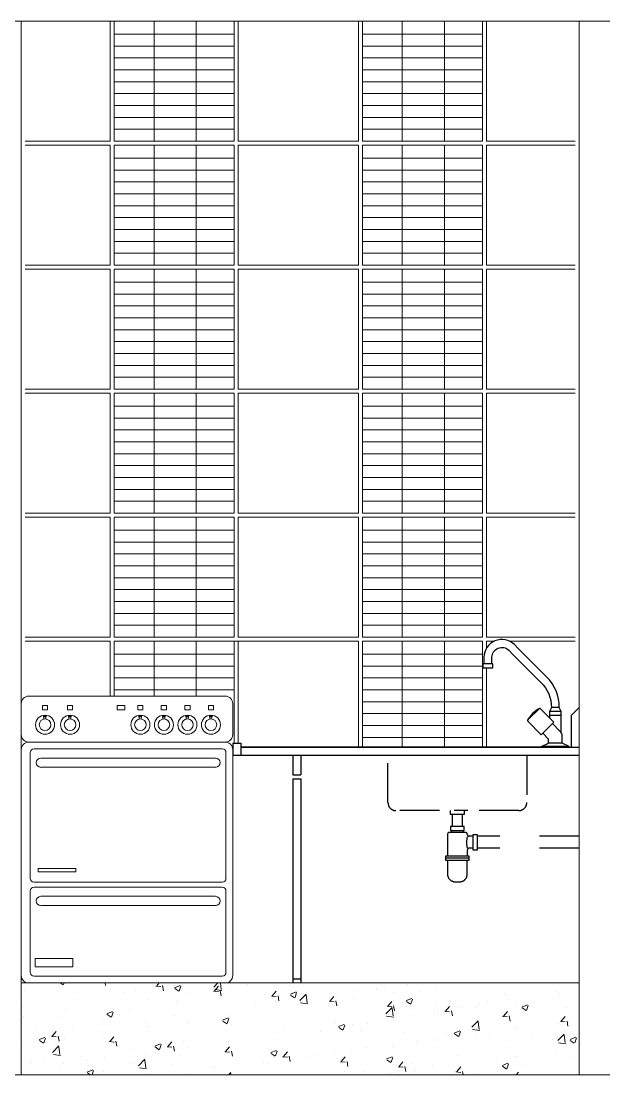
# Model space of a CAD drawing. Extents: x 1270 to 1442, y 932 to 1016.
# Drawn here: x 1409.423 to 1410.893, y 975.188 to 977.848 of the extents above; entities that cross this region are included whole.
import ezdxf

# ---------------------------------------------------------------- set-up
doc = ezdxf.new("R2010")
doc.units = 0
doc.header["$MEASUREMENT"] = 0
doc.linetypes.add('HIDDEN2', pattern=[4.7625, 3.175, -1.5875])
doc.layers.add('arquitecturapasito', color=252, linetype='Continuous', lineweight=5)

msp = doc.modelspace()

# ---------------------------------------------------------------- linework, layer by layer
for p, q in [((1410.7806, 976.1151), (1410.7606, 976.1151)), ((1410.8306, 976.1151), (1410.8106, 976.0951)), ((1410.7301, 976.1123), (1410.7024, 976.0846)), ((1410.7856, 976.1051), (1410.7556, 976.1051)), ((1410.7856, 976.0951), (1410.7556, 976.0951)), ((1410.8106, 976.0951), (1410.8106, 976.0151)), ((1409.957, 976.0251), (1409.957, 975.9951)), ((1409.957, 976.0251), (1409.977, 976.0251)), ((1409.977, 976.0251), (1409.977, 975.9951)), ((1409.977, 976.0151), (1410.8306, 976.0151)), ((1410.8056, 976.0171), (1410.7356, 976.0171)), ((1410.7881, 976.0251), (1410.7531, 976.0251)), ((1409.957, 975.9951), (1410.8306, 975.9951)), ((1410.1088, 975.9951), (1410.1088, 975.9451)), ((1410.1288, 975.9951), (1410.1288, 975.9451)), ((1410.1088, 975.9351), (1410.1088, 975.42)), ((1410.1288, 975.9351), (1410.1288, 975.42)), ((1410.1088, 975.43), (1410.1288, 975.43)), ((1410.1088, 975.43), (1410.1088, 975.42)), ((1410.1288, 975.43), (1410.1288, 975.42))]:
    msp.add_line(p, q)
at = {"linetype": 'HIDDEN2', "ltscale": 0.02}
for p, q in [((1410.5326, 975.8551), (1410.5151, 975.8551)), ((1410.5501, 975.8551), (1410.5326, 975.8551)), ((1410.511, 975.8151), (1410.511, 975.8451)), ((1410.536, 975.8151), (1410.536, 975.8451)), ((1410.5085, 975.8051), (1410.5085, 975.8001)), ((1410.5385, 975.8051), (1410.5385, 975.8001)), ((1410.5485, 975.7951), (1410.5485, 975.7951)), ((1410.5485, 975.7951), (1410.5485, 975.7951)), ((1410.8306, 975.7901), (1410.5735, 975.7901)), ((1410.8306, 975.7601), (1410.5735, 975.7601)), ((1410.5535, 975.7351), (1410.4935, 975.7351))]:
    msp.add_line(p, q, dxfattribs=at)
for points in [[(1410.7856, 976.0515), (1410.7856, 976.1051), (1410.7806, 976.1151, 0.198912), (1410.7484, 976.1928), (1410.6776, 976.2636), (1410.6672, 976.274, 0.666179), (1410.5906, 976.242), (1410.5906, 976.2251)], [(1410.6106, 976.2251), (1410.6106, 976.242, -0.664582), (1410.6531, 976.2598), (1410.6635, 976.2494), (1410.7342, 976.1787, -0.198912), (1410.7606, 976.1151), (1410.7556, 976.1051), (1410.7556, 976.0896)], [(1410.8056, 976.0151), (1410.8056, 976.0171), (1410.7881, 976.0251), (1410.7881, 976.0418, 0.198912), (1410.7822, 976.0559), (1410.7633, 976.0748)], [(1410.7356, 976.0151), (1410.7356, 976.0171), (1410.7531, 976.0251), (1410.7531, 976.0347, 0.198912), (1410.7525, 976.0361), (1410.7386, 976.0501)]]:
    msp.add_lwpolyline(points, format="xyb")
msp.add_lwpolyline([(1410.6131, 976.2151), (1410.6131, 976.2251), (1410.5881, 976.2251), (1410.5881, 976.2151)], close=True)
msp.add_lwpolyline([(1410.735, 976.0465), (1410.7669, 976.0783), (1410.7326, 976.1126, 0.33956), (1410.7302, 976.1129, 0.131459), (1410.7004, 976.0832, 0.33956), (1410.7008, 976.0808)], format="xyb", close=True)
for points in [[(1410.7806, 976.0151), (1409.977, 976.0151)], [(1409.957, 975.9951), (1410.7806, 975.9951)], [(1410.1088, 975.9451), (1410.1288, 975.9451)], [(1410.1088, 975.9351), (1410.1288, 975.9351)]]:
    msp.add_lwpolyline(points)
for points in [[(1410.6985, 975.9951), (1410.6985, 975.8751, -0.414214), (1410.6785, 975.8551), (1410.3685, 975.8551, -0.414214), (1410.3485, 975.8751), (1410.3485, 975.9951)], [(1410.5635, 975.7901), (1410.5535, 975.7901, -0.414214), (1410.5485, 975.7951, 0.414214), (1410.5435, 975.8001), (1410.5035, 975.8001, 0.414214), (1410.4985, 975.7951), (1410.4985, 975.7401)], [(1410.5635, 975.7601), (1410.5535, 975.7601, 0.414214), (1410.5485, 975.7551), (1410.5485, 975.7401)], [(1410.4985, 975.7301), (1410.4985, 975.6951, 0.414214), (1410.5185, 975.6751), (1410.5285, 975.6751, 0.414214), (1410.5485, 975.6951), (1410.5485, 975.7301)]]:
    msp.add_lwpolyline(points, format="xyb", dxfattribs=at)
msp.add_lwpolyline([(1410.541, 975.8551), (1410.541, 975.8451), (1410.506, 975.8451), (1410.506, 975.8551)], dxfattribs=at)
for points in [[(1410.541, 975.8051), (1410.541, 975.8151), (1410.506, 975.8151), (1410.506, 975.8051)], [(1410.5635, 975.7951), (1410.5735, 975.7951), (1410.5735, 975.7551), (1410.5635, 975.7551)], [(1410.5535, 975.7301), (1410.5535, 975.7401), (1410.4935, 975.7401), (1410.4935, 975.7301)]]:
    msp.add_lwpolyline(points, close=True, dxfattribs=at)
msp.add_arc((1410.5979, 975.7743), 0.0514, 163.6228, 196.0694, dxfattribs=at)
at = {"layer": 'arquitecturapasito', "color": 252}
for p, q in [((1407.7484, 977.8479), (1418.9704, 977.8479)), ((1409.4235, 977.8479), (1409.4235, 975.1879)), ((1409.4236, 975.1879), (1409.4236, 977.8479)), ((1409.6479, 977.8479), (1409.6479, 977.5449)), ((1409.6579, 977.8479), (1409.6579, 977.5449)), ((1409.7585, 977.8479), (1409.7585, 977.5449)), ((1409.8646, 977.8479), (1409.8646, 977.5449)), ((1409.9609, 977.5449), (1409.9609, 977.8479)), ((1409.9609, 977.5449), (1409.9609, 977.8479)), ((1409.9709, 977.5449), (1409.9709, 977.8479)), ((1410.2739, 977.8479), (1410.2739, 977.5449)), ((1410.2839, 977.8479), (1410.2839, 977.5449)), ((1410.3845, 977.8479), (1410.3845, 977.5449)), ((1410.4906, 977.8479), (1410.4906, 977.5449)), ((1410.5869, 977.5449), (1410.5869, 977.8479)), ((1410.5969, 977.5449), (1410.5969, 977.8479)), ((1410.8305, 977.8479), (1410.8305, 975.1879)), ((1410.8306, 975.1879), (1410.8306, 977.8479)), ((1409.6579, 977.8149), (1409.9609, 977.8149)), ((1410.2839, 977.8149), (1410.5869, 977.8149)), ((1409.6579, 977.7849), (1409.9609, 977.7849)), ((1410.2839, 977.7849), (1410.5869, 977.7849)), ((1409.6579, 977.7549), (1409.9609, 977.7549)), ((1410.2839, 977.7549), (1410.5869, 977.7549)), ((1409.6579, 977.7249), (1409.9609, 977.7249)), ((1410.2839, 977.7249), (1410.5869, 977.7249)), ((1409.6579, 977.6949), (1409.9609, 977.6949)), ((1410.2839, 977.6949), (1410.5869, 977.6949)), ((1409.6579, 977.6649), (1409.9609, 977.6649)), ((1410.2839, 977.6649), (1410.5869, 977.6649)), ((1409.6579, 977.6349), (1409.9609, 977.6349)), ((1410.2839, 977.6349), (1410.5869, 977.6349)), ((1409.6579, 977.6049), (1409.9609, 977.6049)), ((1410.2839, 977.6049), (1410.5869, 977.6049)), ((1409.6579, 977.5749), (1409.9609, 977.5749)), ((1410.2839, 977.5749), (1410.5869, 977.5749)), ((1409.6479, 977.5449), (1409.4336, 977.5449)), ((1409.6479, 977.5349), (1409.4336, 977.5349)), ((1409.6479, 977.5349), (1409.6479, 977.2319)), ((1409.6579, 977.5449), (1409.9609, 977.5449)), ((1409.6579, 977.5349), (1409.9609, 977.5349)), ((1409.6579, 977.5349), (1409.6579, 977.2319)), ((1409.6579, 977.5349), (1409.6579, 977.2319)), ((1409.7585, 977.5349), (1409.7585, 977.2319)), ((1409.8646, 977.5349), (1409.8646, 977.2319)), ((1409.9609, 977.2319), (1409.9609, 977.5349)), ((1410.2739, 977.5449), (1409.9709, 977.5449)), ((1410.2739, 977.5349), (1409.9709, 977.5349)), ((1409.9709, 977.2319), (1409.9709, 977.5349)), ((1410.2739, 977.5349), (1410.2739, 977.2319)), ((1410.2839, 977.5449), (1410.5869, 977.5449)), ((1410.2839, 977.5349), (1410.2839, 977.2319)), ((1410.2839, 977.5349), (1410.5869, 977.5349)), ((1410.3845, 977.5349), (1410.3845, 977.2319)), ((1410.4906, 977.5349), (1410.4906, 977.2319)), ((1410.5869, 977.2319), (1410.5869, 977.5349)), ((1410.5969, 977.5449), (1410.8206, 977.5449)), ((1410.5969, 977.2319), (1410.5969, 977.5349)), ((1410.5969, 977.5349), (1410.8206, 977.5349)), ((1409.6579, 977.5019), (1409.9609, 977.5019)), ((1410.2839, 977.5019), (1410.5869, 977.5019)), ((1409.6579, 977.4719), (1409.9609, 977.4719)), ((1410.2839, 977.4719), (1410.5869, 977.4719)), ((1409.6579, 977.4419), (1409.9609, 977.4419)), ((1410.2839, 977.4419), (1410.5869, 977.4419)), ((1409.6579, 977.4119), (1409.9609, 977.4119)), ((1410.2839, 977.4119), (1410.5869, 977.4119)), ((1409.6579, 977.3819), (1409.9609, 977.3819)), ((1410.2839, 977.3819), (1410.5869, 977.3819)), ((1409.6579, 977.3519), (1409.9609, 977.3519)), ((1410.2839, 977.3519), (1410.5869, 977.3519)), ((1409.6579, 977.3219), (1409.9609, 977.3219)), ((1410.2839, 977.3219), (1410.5869, 977.3219)), ((1409.6579, 977.2919), (1409.9609, 977.2919)), ((1410.2839, 977.2919), (1410.5869, 977.2919)), ((1409.6579, 977.2619), (1409.9609, 977.2619)), ((1410.2839, 977.2619), (1410.5869, 977.2619)), ((1409.6479, 977.2319), (1409.4336, 977.2319)), ((1409.6579, 977.2319), (1409.9609, 977.2319)), ((1410.2739, 977.2319), (1409.9709, 977.2319)), ((1410.2839, 977.2319), (1410.5869, 977.2319)), ((1410.5969, 977.2319), (1410.8206, 977.2319)), ((1409.6479, 977.2219), (1409.4336, 977.2219)), ((1409.6479, 977.2219), (1409.6479, 976.9189)), ((1409.6579, 977.2219), (1409.6579, 976.9189)), ((1409.6579, 977.2219), (1409.9609, 977.2219)), ((1409.7585, 977.2219), (1409.7585, 976.9189)), ((1409.8646, 977.2219), (1409.8646, 976.9189)), ((1409.9609, 976.9189), (1409.9609, 977.2219)), ((1410.2739, 977.2219), (1409.9709, 977.2219)), ((1409.9709, 976.9189), (1409.9709, 977.2219)), ((1410.2739, 977.2219), (1410.2739, 976.9189)), ((1410.2839, 977.2219), (1410.2839, 976.9189)), ((1410.2839, 977.2219), (1410.5869, 977.2219)), ((1410.2839, 977.2219), (1410.5869, 977.2219)), ((1410.3845, 977.2219), (1410.3845, 976.9189)), ((1410.4906, 977.2219), (1410.4906, 976.9189)), ((1410.5869, 976.9189), (1410.5869, 977.2219)), ((1410.5969, 976.9189), (1410.5969, 977.2219)), ((1410.5969, 977.2219), (1410.8206, 977.2219)), ((1409.6579, 977.1889), (1409.9609, 977.1889)), ((1410.2839, 977.1889), (1410.5869, 977.1889)), ((1409.6579, 977.1589), (1409.9609, 977.1589)), ((1410.2839, 977.1589), (1410.5869, 977.1589)), ((1409.6579, 977.1289), (1409.9609, 977.1289)), ((1410.2839, 977.1289), (1410.5869, 977.1289)), ((1409.6579, 977.0989), (1409.9609, 977.0989)), ((1410.2839, 977.0989), (1410.5869, 977.0989)), ((1409.6579, 977.0689), (1409.9609, 977.0689)), ((1410.2839, 977.0689), (1410.5869, 977.0689)), ((1409.6579, 977.0389), (1409.9609, 977.0389)), ((1410.2839, 977.0389), (1410.5869, 977.0389)), ((1409.6579, 977.0089), (1409.9609, 977.0089)), ((1410.2839, 977.0089), (1410.5869, 977.0089)), ((1409.6579, 976.9789), (1409.9609, 976.9789)), ((1410.2839, 976.9789), (1410.5869, 976.9789)), ((1409.6579, 976.9489), (1409.9609, 976.9489)), ((1410.2839, 976.9489), (1410.5869, 976.9489)), ((1409.4336, 976.9189), (1409.6479, 976.9189)), ((1409.6579, 976.9189), (1409.9609, 976.9189)), ((1410.2739, 976.9189), (1409.9709, 976.9189)), ((1410.2839, 976.9189), (1410.5869, 976.9189)), ((1410.5969, 976.9189), (1410.8206, 976.9189)), ((1409.4336, 976.9089), (1409.6479, 976.9089)), ((1409.6479, 976.9089), (1409.6479, 976.6059)), ((1409.6579, 976.9089), (1409.6579, 976.6059)), ((1409.6579, 976.9089), (1409.9609, 976.9089)), ((1409.7585, 976.9089), (1409.7585, 976.6059)), ((1409.8646, 976.9089), (1409.8646, 976.6059)), ((1409.9609, 976.6059), (1409.9609, 976.9089)), ((1410.2739, 976.9089), (1409.9709, 976.9089)), ((1409.9709, 976.6059), (1409.9709, 976.9089)), ((1410.2739, 976.9089), (1410.2739, 976.6059)), ((1410.2839, 976.9089), (1410.2839, 976.6059)), ((1410.2839, 976.9089), (1410.5869, 976.9089)), ((1410.2839, 976.9089), (1410.5869, 976.9089)), ((1410.3845, 976.9089), (1410.3845, 976.6059)), ((1410.4906, 976.9089), (1410.4906, 976.6059)), ((1410.5869, 976.6059), (1410.5869, 976.9089)), ((1410.5969, 976.6059), (1410.5969, 976.9089)), ((1410.5969, 976.9089), (1410.8206, 976.9089)), ((1409.6579, 976.8759), (1409.9609, 976.8759)), ((1410.2839, 976.8759), (1410.5869, 976.8759)), ((1409.6579, 976.8459), (1409.9609, 976.8459)), ((1410.2839, 976.8459), (1410.5869, 976.8459)), ((1409.6579, 976.8159), (1409.9609, 976.8159)), ((1410.2839, 976.8159), (1410.5869, 976.8159)), ((1409.6579, 976.7859), (1409.9609, 976.7859)), ((1410.2839, 976.7859), (1410.5869, 976.7859)), ((1409.6579, 976.7559), (1409.9609, 976.7559)), ((1410.2839, 976.7559), (1410.5869, 976.7559)), ((1409.6579, 976.7259), (1409.9609, 976.7259)), ((1410.2839, 976.7259), (1410.5869, 976.7259)), ((1409.6579, 976.6959), (1409.9609, 976.6959)), ((1410.2839, 976.6959), (1410.5869, 976.6959)), ((1409.6579, 976.6659), (1409.9609, 976.6659)), ((1410.2839, 976.6659), (1410.5869, 976.6659)), ((1409.6579, 976.6359), (1409.9609, 976.6359)), ((1410.2839, 976.6359), (1410.5869, 976.6359)), ((1409.4336, 976.6059), (1409.6479, 976.6059)), ((1409.4336, 976.5959), (1409.6479, 976.5959)), ((1409.6479, 976.5959), (1409.6479, 976.2929)), ((1409.6579, 976.6059), (1409.9609, 976.6059)), ((1409.6579, 976.5959), (1409.6579, 976.2929)), ((1409.6579, 976.5959), (1409.9609, 976.5959)), ((1409.6579, 976.5959), (1409.9609, 976.5959)), ((1409.7585, 976.5959), (1409.7585, 976.2929)), ((1409.8646, 976.5959), (1409.8646, 976.2929)), ((1409.9609, 976.2929), (1409.9609, 976.5959)), ((1410.2739, 976.6059), (1409.9709, 976.6059)), ((1410.2739, 976.5959), (1409.9709, 976.5959)), ((1409.9709, 976.2929), (1409.9709, 976.5959)), ((1410.2739, 976.5959), (1410.2739, 976.2929)), ((1410.2839, 976.6059), (1410.5869, 976.6059)), ((1410.2839, 976.5959), (1410.2839, 976.2929)), ((1410.2839, 976.5959), (1410.5869, 976.5959)), ((1410.2839, 976.5959), (1410.5869, 976.5959)), ((1410.2839, 976.5959), (1410.5869, 976.5959)), ((1410.3845, 976.5959), (1410.3845, 976.2929)), ((1410.4906, 976.5959), (1410.4906, 976.2929)), ((1410.5869, 976.2929), (1410.5869, 976.5959)), ((1410.5969, 976.6059), (1410.8206, 976.6059)), ((1410.5969, 976.2929), (1410.5969, 976.5959)), ((1410.5969, 976.5959), (1410.8206, 976.5959)), ((1409.6579, 976.5629), (1409.9609, 976.5629)), ((1410.2839, 976.5629), (1410.5869, 976.5629)), ((1409.6579, 976.5329), (1409.9609, 976.5329)), ((1410.2839, 976.5329), (1410.5869, 976.5329)), ((1409.6579, 976.5029), (1409.9609, 976.5029)), ((1410.2839, 976.5029), (1410.5869, 976.5029)), ((1409.6579, 976.4729), (1409.9609, 976.4729)), ((1410.2839, 976.4729), (1410.5869, 976.4729)), ((1409.6579, 976.4429), (1409.9609, 976.4429)), ((1410.2839, 976.4429), (1410.5869, 976.4429)), ((1409.6579, 976.4129), (1409.9609, 976.4129)), ((1410.2839, 976.4129), (1410.5869, 976.4129)), ((1409.6579, 976.3829), (1409.9609, 976.3829)), ((1410.2839, 976.3829), (1410.5869, 976.3829)), ((1409.6579, 976.3529), (1409.9609, 976.3529)), ((1410.2839, 976.3529), (1410.5869, 976.3529)), ((1409.6579, 976.3229), (1409.9609, 976.3229)), ((1410.2839, 976.3229), (1410.5869, 976.3229)), ((1409.4336, 976.2929), (1409.6479, 976.2929)), ((1409.4336, 976.2829), (1409.6479, 976.2829)), ((1409.6479, 976.2829), (1409.6479, 976.144)), ((1409.6579, 976.2929), (1409.9609, 976.2929)), ((1410.2739, 976.2829), (1409.6579, 976.2829)), ((1409.6579, 976.2829), (1409.6579, 976.144)), ((1409.6579, 976.2829), (1409.9609, 976.2829)), ((1409.6579, 976.2829), (1409.9609, 976.2829)), ((1409.7585, 976.2829), (1409.7585, 976.144)), ((1409.8646, 976.2829), (1409.8646, 976.144)), ((1409.9609, 976.0251), (1409.9609, 976.2829)), ((1410.2739, 976.2929), (1409.9709, 976.2929)), ((1409.9709, 976.0251), (1409.9709, 976.2829)), ((1410.2739, 976.2829), (1410.2739, 976.0151)), ((1410.2839, 976.2929), (1410.5869, 976.2929)), ((1410.2839, 976.2829), (1410.2839, 976.0151)), ((1410.2839, 976.2829), (1410.5869, 976.2829)), ((1410.2839, 976.2829), (1410.5869, 976.2829)), ((1410.2839, 976.2829), (1410.5869, 976.2829)), ((1410.3845, 976.2829), (1410.3845, 976.0151)), ((1410.4906, 976.2829), (1410.4906, 976.0151)), ((1410.5869, 976.0151), (1410.5869, 976.2829)), ((1410.5969, 976.2929), (1410.8206, 976.2929)), ((1410.5969, 976.265), (1410.5969, 976.2829)), ((1410.5969, 976.2829), (1410.6168, 976.2829)), ((1410.6544, 976.2829), (1410.8206, 976.2829)), ((1409.6579, 976.2499), (1409.9609, 976.2499)), ((1410.2839, 976.2499), (1410.5869, 976.2499)), ((1409.6579, 976.2199), (1409.9609, 976.2199)), ((1410.2839, 976.2199), (1410.5869, 976.2199)), ((1410.5969, 976.0151), (1410.5969, 976.2151)), ((1409.6579, 976.1899), (1409.9609, 976.1899)), ((1410.2839, 976.1899), (1410.5869, 976.1899)), ((1409.6579, 976.1599), (1409.9609, 976.1599)), ((1410.2839, 976.1599), (1410.5869, 976.1599)), ((1410.2839, 976.1299), (1410.5869, 976.1299)), ((1410.2839, 976.0999), (1410.5869, 976.0999)), ((1410.2839, 976.0699), (1410.5869, 976.0699)), ((1410.2839, 976.0399), (1410.5869, 976.0399)), ((1409.4236, 975.42), (1410.8306, 975.42)), ((1410.8305, 975.2179), (1410.8306, 975.2179)), ((1407.7484, 975.1879), (1418.9704, 975.1879)), ((1410.4526, 975.1879), (1418.9161, 975.1879))]:
    msp.add_line(p, q, dxfattribs=at)
at = {"layer": 'arquitecturapasito', "color": 252, "linetype": 'Continuous'}
for p, q in [((1409.938, 976.144), (1409.4426, 976.144)), ((1409.49, 976.12), (1409.477, 976.12)), ((1409.477, 976.12), (1409.477, 976.1097)), ((1409.49, 976.1097), (1409.49, 976.12)), ((1409.5531, 976.12), (1409.5401, 976.12)), ((1409.5401, 976.12), (1409.5401, 976.1097)), ((1409.5531, 976.1097), (1409.5531, 976.12)), ((1409.6845, 976.12), (1409.6658, 976.12)), ((1409.6658, 976.12), (1409.6658, 976.1097)), ((1409.6845, 976.1097), (1409.6845, 976.12)), ((1409.7306, 976.12), (1409.7175, 976.12)), ((1409.7175, 976.12), (1409.7175, 976.1097)), ((1409.7306, 976.1097), (1409.7306, 976.12)), ((1409.7899, 976.12), (1409.7768, 976.12)), ((1409.7768, 976.12), (1409.7768, 976.1097)), ((1409.7899, 976.1097), (1409.7899, 976.12)), ((1409.8492, 976.12), (1409.8361, 976.12)), ((1409.8361, 976.12), (1409.8361, 976.1097)), ((1409.8492, 976.1097), (1409.8492, 976.12)), ((1409.9085, 976.12), (1409.8954, 976.12)), ((1409.8954, 976.12), (1409.8954, 976.1097)), ((1409.9085, 976.1097), (1409.9085, 976.12)), ((1409.957, 976.125), (1409.957, 976.0469)), ((1409.477, 976.1097), (1409.49, 976.1097)), ((1409.4806, 976.0862), (1409.4798, 976.0955)), ((1409.4806, 976.0915), (1409.486, 976.0916)), ((1409.4807, 976.0944), (1409.4859, 976.0944)), ((1409.4856, 976.0862), (1409.4867, 976.0956)), ((1409.5401, 976.1097), (1409.5531, 976.1097)), ((1409.5437, 976.0862), (1409.5429, 976.0955)), ((1409.5437, 976.0915), (1409.5491, 976.0916)), ((1409.5438, 976.0944), (1409.549, 976.0944)), ((1409.5487, 976.0862), (1409.5498, 976.0956)), ((1409.6658, 976.1097), (1409.6845, 976.1097)), ((1409.7175, 976.1097), (1409.7306, 976.1097)), ((1409.7212, 976.0862), (1409.7203, 976.0955)), ((1409.7212, 976.0944), (1409.7264, 976.0944)), ((1409.7212, 976.0915), (1409.7265, 976.0916)), ((1409.7261, 976.0862), (1409.7273, 976.0956)), ((1409.7768, 976.1097), (1409.7899, 976.1097)), ((1409.7805, 976.0862), (1409.7796, 976.0955)), ((1409.7805, 976.0944), (1409.7857, 976.0944)), ((1409.7805, 976.0915), (1409.7858, 976.0916)), ((1409.7855, 976.0862), (1409.7866, 976.0956)), ((1409.8361, 976.1097), (1409.8492, 976.1097)), ((1409.8398, 976.0862), (1409.8389, 976.0955)), ((1409.8398, 976.0944), (1409.845, 976.0944)), ((1409.8398, 976.0915), (1409.8451, 976.0916)), ((1409.8447, 976.0862), (1409.8459, 976.0956)), ((1409.8954, 976.1097), (1409.9085, 976.1097)), ((1409.8991, 976.0862), (1409.8982, 976.0955)), ((1409.8991, 976.0944), (1409.9043, 976.0944)), ((1409.8991, 976.0915), (1409.9044, 976.0916)), ((1409.9041, 976.0862), (1409.9052, 976.0956)), ((1409.4236, 975.439), (1409.4236, 976.0089)), ((1409.4426, 976.0279), (1409.938, 976.0279)), ((1409.9304, 976.0108), (1409.4558, 976.0108)), ((1409.957, 976.0089), (1409.957, 975.439)), ((1409.4463, 975.6837), (1409.4463, 976.0013)), ((1409.9133, 975.9876), (1409.4729, 975.9876)), ((1409.9399, 976.0013), (1409.9399, 975.6837)), ((1409.4729, 975.9643), (1409.9133, 975.9643)), ((1409.561, 975.7091), (1409.4666, 975.7091)), ((1409.4666, 975.7091), (1409.4666, 975.7005)), ((1409.4666, 975.7005), (1409.561, 975.7005)), ((1409.561, 975.7005), (1409.561, 975.7091)), ((1409.4558, 975.6742), (1409.9304, 975.6742)), ((1409.4558, 975.6618), (1409.9304, 975.6618)), ((1409.4463, 975.6523), (1409.4463, 975.4466)), ((1409.9133, 975.6387), (1409.4729, 975.6387)), ((1409.9399, 975.6523), (1409.9399, 975.4466)), ((1409.4729, 975.6153), (1409.9133, 975.6153)), ((1409.554, 975.4817), (1409.4589, 975.4817)), ((1409.4589, 975.4817), (1409.4589, 975.4609)), ((1409.554, 975.4609), (1409.554, 975.4817)), ((1409.4589, 975.4609), (1409.554, 975.4609)), ((1409.9304, 975.4371), (1409.4558, 975.4371)), ((1409.4311, 975.4033), (1409.4311, 975.4033)), ((1409.938, 975.42), (1409.4426, 975.42)), ((1409.4946, 975.413), (1409.4946, 975.413)), ((1409.5219, 975.42), (1409.529, 975.4152)), ((1409.53, 975.4158), (1409.5314, 975.42)), ((1409.5366, 975.4185), (1409.5366, 975.4185)), ((1409.603, 975.4084), (1409.603, 975.4084)), ((1409.6363, 975.4132), (1409.6351, 975.42)), ((1409.683, 975.3956), (1409.683, 975.3956)), ((1409.7115, 975.4038), (1409.7115, 975.4038)), ((1409.763, 975.412), (1409.7752, 975.4109)), ((1409.7652, 975.4128), (1409.7712, 975.42)), ((1409.7821, 975.4004), (1409.7797, 975.4132)), ((1409.8103, 975.408), (1409.8245, 975.4134)), ((1409.8109, 975.4058), (1409.821, 975.3989)), ((1409.8114, 975.4125), (1409.8114, 975.4125)), ((1409.82, 975.3992), (1409.82, 975.3992)), ((1409.822, 975.3996), (1409.8261, 975.4118)), ((1409.8622, 975.4192), (1409.8622, 975.4192)), ((1409.9088, 975.3992), (1409.9209, 975.3982)), ((1409.9092, 975.4091), (1409.9196, 975.42)), ((1409.9109, 975.4001), (1409.9207, 975.4117)), ((1409.9114, 975.4036), (1409.9295, 975.4008)), ((1409.9278, 975.3877), (1409.9255, 975.4004)), ((1409.9278, 975.4038), (1409.9259, 975.42)), ((1409.951, 975.4077), (1409.951, 975.4077)), ((1409.9941, 975.4173), (1409.9941, 975.4173)), ((1410.0529, 975.4127), (1410.0529, 975.4127)), ((1410.0567, 975.3873), (1410.0665, 975.399)), ((1410.1023, 975.3917), (1410.1165, 975.3972)), ((1410.1025, 975.4128), (1410.1025, 975.4128)), ((1410.114, 975.3833), (1410.1181, 975.3956)), ((1410.211, 975.4082), (1410.211, 975.4082)), ((1410.2702, 975.3998), (1410.2702, 975.3998)), ((1410.3195, 975.4036), (1410.3195, 975.4036)), ((1410.3211, 975.4065), (1410.3211, 975.4065)), ((1410.3386, 975.4087), (1410.3386, 975.4087)), ((1410.3637, 975.3956), (1410.3637, 975.3956)), ((1410.398, 975.4166), (1410.398, 975.4166)), ((1410.428, 975.399), (1410.428, 975.399)), ((1410.4692, 975.4109), (1410.4692, 975.4109)), ((1410.7717, 975.3986), (1410.7717, 975.3986)), ((1409.5552, 975.3788), (1409.5552, 975.3788)), ((1409.6061, 975.3855), (1409.6061, 975.3855)), ((1409.7411, 975.3782), (1409.7411, 975.3782)), ((1409.8159, 975.372), (1409.8159, 975.372)), ((1409.8466, 975.3934), (1409.8466, 975.3934)), ((1409.9284, 975.3946), (1409.9284, 975.3946)), ((1409.9344, 975.3923), (1409.9344, 975.3923)), ((1410.0369, 975.3901), (1410.0369, 975.3901)), ((1410.0545, 975.3865), (1410.0667, 975.3854)), ((1410.0649, 975.3728), (1410.0649, 975.3728)), ((1410.0736, 975.3749), (1410.0712, 975.3876)), ((1410.1029, 975.3895), (1410.1131, 975.3827)), ((1410.126, 975.3755), (1410.1418, 975.392)), ((1410.1282, 975.37), (1410.1463, 975.3672)), ((1410.1419, 975.3829), (1410.1419, 975.3829)), ((1410.1446, 975.3702), (1410.1424, 975.3895)), ((1410.1454, 975.3855), (1410.1454, 975.3855)), ((1410.2003, 975.3737), (1410.2124, 975.3727)), ((1410.2024, 975.3746), (1410.2122, 975.3862)), ((1410.2193, 975.3622), (1410.217, 975.3749)), ((1410.2201, 975.3884), (1410.2201, 975.3884)), ((1410.2539, 975.3809), (1410.2539, 975.3809)), ((1410.261, 975.3826), (1410.261, 975.3826)), ((1410.3482, 975.3618), (1410.358, 975.3735)), ((1410.3623, 975.3763), (1410.3623, 975.3763)), ((1410.3943, 975.3754), (1410.4085, 975.3809)), ((1410.395, 975.3732), (1410.4051, 975.3664)), ((1410.406, 975.367), (1410.4102, 975.3793)), ((1410.4708, 975.3717), (1410.4708, 975.3717)), ((1410.5364, 975.3944), (1410.5364, 975.3944)), ((1410.6007, 975.3702), (1410.6007, 975.3702)), ((1410.6449, 975.3898), (1410.6449, 975.3898)), ((1410.6532, 975.3783), (1410.6532, 975.3783)), ((1410.6737, 975.3706), (1410.6737, 975.3706)), ((1410.7291, 975.3871), (1410.7291, 975.3871)), ((1410.7534, 975.3853), (1410.7534, 975.3853)), ((1410.7792, 975.3858), (1410.7792, 975.3858)), ((1410.7799, 975.3938), (1410.7799, 975.3938)), ((1409.4269, 975.3619), (1409.4269, 975.3619)), ((1409.5341, 975.3509), (1409.5341, 975.3509)), ((1409.6385, 975.3652), (1409.6385, 975.3652)), ((1409.6395, 975.3424), (1409.6538, 975.3479)), ((1409.6513, 975.334), (1409.6554, 975.3463)), ((1409.6974, 975.3516), (1409.6974, 975.3516)), ((1409.8857, 975.3492), (1409.8857, 975.3492)), ((1409.9831, 975.3477), (1409.9831, 975.3477)), ((1410.0141, 975.3661), (1410.0141, 975.3661)), ((1410.0511, 975.3531), (1410.0511, 975.3531)), ((1410.1016, 975.3681), (1410.1016, 975.3681)), ((1410.1567, 975.3683), (1410.1567, 975.3683)), ((1410.3429, 975.3418), (1410.3587, 975.3583)), ((1410.346, 975.361), (1410.3582, 975.3599)), ((1410.3615, 975.3366), (1410.3592, 975.3559)), ((1410.3651, 975.3494), (1410.3627, 975.3621)), ((1410.4667, 975.3432), (1410.4667, 975.3432)), ((1410.4729, 975.3534), (1410.4729, 975.3534)), ((1410.4918, 975.3482), (1410.5039, 975.3472)), ((1410.4939, 975.3491), (1410.5037, 975.3607)), ((1410.5108, 975.3367), (1410.5085, 975.3494)), ((1410.5238, 975.3601), (1410.5238, 975.3601)), ((1410.5347, 975.358), (1410.5347, 975.358)), ((1410.571, 975.3575), (1410.571, 975.3575)), ((1410.5793, 975.3671), (1410.5793, 975.3671)), ((1410.6397, 975.3363), (1410.6495, 975.348)), ((1410.6863, 975.3592), (1410.7006, 975.3646)), ((1410.687, 975.3569), (1410.6971, 975.3501)), ((1410.6877, 975.3626), (1410.6877, 975.3626)), ((1410.6981, 975.3507), (1410.7022, 975.363)), ((1410.7962, 975.358), (1410.7962, 975.358)), ((1409.4286, 975.3356), (1409.4286, 975.3356)), ((1409.5198, 975.3324), (1409.5198, 975.3324)), ((1409.5789, 975.3313), (1409.5789, 975.3313)), ((1409.6282, 975.3278), (1409.6282, 975.3278)), ((1409.6402, 975.3402), (1409.6503, 975.3334)), ((1409.7367, 975.3232), (1409.7367, 975.3232)), ((1409.7579, 975.3323), (1409.7579, 975.3323)), ((1409.8088, 975.339), (1409.8088, 975.339)), ((1409.8442, 975.3258), (1409.8442, 975.3258)), ((1409.8452, 975.3186), (1409.8452, 975.3186)), ((1409.8646, 975.3274), (1409.8646, 975.3274)), ((1409.9315, 975.3262), (1409.9458, 975.3316)), ((1409.9322, 975.3239), (1409.9423, 975.3171)), ((1409.9433, 975.3177), (1409.9474, 975.33)), ((1409.9485, 975.3401), (1409.9485, 975.3401)), ((1410.2168, 975.3197), (1410.2168, 975.3197)), ((1410.2676, 975.3263), (1410.2676, 975.3263)), ((1410.2977, 975.3173), (1410.2977, 975.3173)), ((1410.3446, 975.3365), (1410.3446, 975.3365)), ((1410.3451, 975.3364), (1410.3632, 975.3336)), ((1410.3612, 975.328), (1410.3612, 975.328)), ((1410.4162, 975.3376), (1410.4162, 975.3376)), ((1410.5597, 975.3082), (1410.5756, 975.3247)), ((1410.5784, 975.3029), (1410.5761, 975.3222)), ((1410.6375, 975.3355), (1410.6497, 975.3344)), ((1410.6566, 975.3239), (1410.6542, 975.3366)), ((1410.7768, 975.3181), (1410.7768, 975.3181)), ((1410.7833, 975.3227), (1410.7954, 975.3217)), ((1410.7854, 975.3236), (1410.7952, 975.3352)), ((1410.8023, 975.3112), (1410.8, 975.3239)), ((1410.8034, 975.3238), (1410.8034, 975.3238)), ((1409.4604, 975.311), (1409.4604, 975.311)), ((1409.5017, 975.2986), (1409.5017, 975.2986)), ((1409.5019, 975.2855), (1409.5117, 975.2971)), ((1409.5526, 975.3053), (1409.5526, 975.3053)), ((1409.6296, 975.3155), (1409.6296, 975.3155)), ((1409.636, 975.2975), (1409.636, 975.2975)), ((1409.7386, 975.3105), (1409.7386, 975.3105)), ((1409.7461, 975.307), (1409.7461, 975.307)), ((1409.9536, 975.3141), (1409.9536, 975.3141)), ((1410.0115, 975.2926), (1410.0115, 975.2926)), ((1410.0621, 975.3095), (1410.0621, 975.3095)), ((1410.0884, 975.3028), (1410.0884, 975.3028)), ((1410.1542, 975.3007), (1410.1542, 975.3007)), ((1410.1706, 975.3049), (1410.1706, 975.3049)), ((1410.1792, 975.2969), (1410.1792, 975.2969)), ((1410.2236, 975.3099), (1410.2378, 975.3154)), ((1410.2242, 975.3077), (1410.2343, 975.3009)), ((1410.2353, 975.3015), (1410.2394, 975.3137)), ((1410.2585, 975.315), (1410.2585, 975.315)), ((1410.2791, 975.3003), (1410.2791, 975.3003)), ((1410.3875, 975.2957), (1410.3875, 975.2957)), ((1410.496, 975.2911), (1410.496, 975.2911)), ((1410.5156, 975.2936), (1410.5298, 975.2991)), ((1410.5163, 975.2914), (1410.5264, 975.2846)), ((1410.5273, 975.2852), (1410.5314, 975.2975)), ((1410.5473, 975.2901), (1410.5473, 975.2901)), ((1410.562, 975.3027), (1410.58, 975.2999)), ((1410.5686, 975.2899), (1410.5686, 975.2899)), ((1410.6712, 975.3029), (1410.6712, 975.3029)), ((1410.6756, 975.307), (1410.6756, 975.307)), ((1410.7265, 975.3137), (1410.7265, 975.3137)), ((1410.7766, 975.2746), (1410.7924, 975.2911)), ((1409.4261, 975.268), (1409.4261, 975.268)), ((1409.4688, 975.2769), (1409.483, 975.2824)), ((1409.4695, 975.2747), (1409.4796, 975.2679)), ((1409.4805, 975.2685), (1409.4846, 975.2808)), ((1409.4997, 975.2846), (1409.5119, 975.2836)), ((1409.509, 975.2663), (1409.509, 975.2663)), ((1409.5188, 975.2731), (1409.5164, 975.2858)), ((1409.5317, 975.2832), (1409.5317, 975.2832)), ((1409.6276, 975.2867), (1409.6276, 975.2867)), ((1409.6455, 975.2719), (1409.6576, 975.2708)), ((1409.6476, 975.2727), (1409.6574, 975.2844)), ((1409.6645, 975.2603), (1409.6622, 975.2731)), ((1409.7608, 975.2606), (1409.775, 975.2661)), ((1409.7725, 975.2522), (1409.7767, 975.2645)), ((1409.7934, 975.26), (1409.8032, 975.2716)), ((1409.8323, 975.269), (1409.8323, 975.269)), ((1409.946, 975.2724), (1409.946, 975.2724)), ((1409.9606, 975.2859), (1409.9606, 975.2859)), ((1410.0487, 975.2854), (1410.0487, 975.2854)), ((1410.0607, 975.2766), (1410.0607, 975.2766)), ((1410.4195, 975.2732), (1410.4195, 975.2732)), ((1410.4642, 975.2756), (1410.4642, 975.2756)), ((1410.4703, 975.2799), (1410.4703, 975.2799)), ((1410.6045, 975.2866), (1410.6045, 975.2866)), ((1410.713, 975.282), (1410.713, 975.282)), ((1410.7633, 975.2774), (1410.7633, 975.2774)), ((1410.7788, 975.2691), (1410.7969, 975.2663)), ((1410.7952, 975.2693), (1410.793, 975.2886)), ((1410.8076, 975.2774), (1410.8219, 975.2828)), ((1410.8083, 975.2751), (1410.8184, 975.2683)), ((1410.8193, 975.2689), (1410.8235, 975.2812)), ((1410.8214, 975.2774), (1410.8214, 975.2774)), ((1409.5024, 975.2448), (1409.5182, 975.2613)), ((1409.5046, 975.2393), (1409.5227, 975.2365)), ((1409.521, 975.2395), (1409.5187, 975.2588)), ((1409.7044, 975.2522), (1409.7044, 975.2522)), ((1409.7362, 975.2429), (1409.7362, 975.2429)), ((1409.7553, 975.2589), (1409.7553, 975.2589)), ((1409.7615, 975.2584), (1409.7716, 975.2516)), ((1409.7912, 975.2591), (1409.8034, 975.2581)), ((1409.8103, 975.2476), (1409.8079, 975.2603)), ((1409.8237, 975.2359), (1409.8237, 975.2359)), ((1409.8417, 975.2581), (1409.8417, 975.2581)), ((1409.937, 975.2464), (1409.9491, 975.2453)), ((1409.9391, 975.2472), (1409.9489, 975.2589)), ((1409.9422, 975.2563), (1409.9422, 975.2563)), ((1409.956, 975.2348), (1409.9537, 975.2476)), ((1410.0528, 975.2444), (1410.0671, 975.2498)), ((1410.0535, 975.2421), (1410.0636, 975.2353)), ((1410.0646, 975.2359), (1410.0687, 975.2482)), ((1410.0849, 975.2345), (1410.0947, 975.2461)), ((1410.1633, 975.2395), (1410.1633, 975.2395)), ((1410.2142, 975.2462), (1410.2142, 975.2462)), ((1410.2561, 975.2473), (1410.2561, 975.2473)), ((1410.2911, 975.2563), (1410.2911, 975.2563)), ((1410.3587, 975.2604), (1410.3587, 975.2604)), ((1410.5263, 975.2367), (1410.5263, 975.2367)), ((1410.6448, 975.2571), (1410.6448, 975.2571)), ((1410.75, 975.2436), (1410.75, 975.2436)), ((1410.7743, 975.2505), (1410.7743, 975.2505)), ((1409.4483, 975.2185), (1409.4483, 975.2185)), ((1409.4802, 975.2286), (1409.4802, 975.2286)), ((1409.4992, 975.2252), (1409.4992, 975.2252)), ((1409.5292, 975.2156), (1409.5292, 975.2156)), ((1409.5761, 975.2353), (1409.5761, 975.2353)), ((1409.5887, 975.224), (1409.5887, 975.224)), ((1409.6335, 975.2299), (1409.6335, 975.2299)), ((1409.6971, 975.2194), (1409.6971, 975.2194)), ((1409.7052, 975.2156), (1409.7052, 975.2156)), ((1409.7192, 975.2112), (1409.7351, 975.2277)), ((1409.7378, 975.2059), (1409.7356, 975.2252)), ((1409.8056, 975.2148), (1409.8056, 975.2148)), ((1409.9141, 975.2102), (1409.9141, 975.2102)), ((1409.958, 975.2125), (1409.958, 975.2125)), ((1410.035, 975.2226), (1410.035, 975.2226)), ((1410.0462, 975.2178), (1410.0462, 975.2178)), ((1410.0827, 975.2336), (1410.0949, 975.2326)), ((1410.1018, 975.2221), (1410.0994, 975.2348)), ((1410.1517, 975.233), (1410.1517, 975.233)), ((1410.2285, 975.2209), (1410.2406, 975.2198)), ((1410.2306, 975.2217), (1410.2404, 975.2334)), ((1410.2475, 975.2093), (1410.2452, 975.2221)), ((1410.3449, 975.2281), (1410.3591, 975.2335)), ((1410.3455, 975.2259), (1410.3556, 975.219)), ((1410.3566, 975.2197), (1410.3607, 975.2319)), ((1410.3764, 975.209), (1410.3862, 975.2206)), ((1410.3933, 975.1966), (1410.3909, 975.2093)), ((1410.4078, 975.2164), (1410.4078, 975.2164)), ((1410.4938, 975.2099), (1410.4938, 975.2099)), ((1410.5661, 975.2223), (1410.5661, 975.2223)), ((1410.6222, 975.2268), (1410.6222, 975.2268)), ((1410.6369, 975.2118), (1410.6511, 975.2173)), ((1410.6376, 975.2096), (1410.6477, 975.2028)), ((1410.6486, 975.2034), (1410.6527, 975.2157)), ((1410.6687, 975.2353), (1410.6687, 975.2353)), ((1410.673, 975.2335), (1410.673, 975.2335)), ((1410.6935, 975.2124), (1410.6935, 975.2124)), ((1410.812, 975.2328), (1410.812, 975.2328)), ((1409.4237, 975.2003), (1409.4237, 975.2003)), ((1409.523, 975.2013), (1409.523, 975.2013)), ((1409.5867, 975.1952), (1409.5867, 975.1952)), ((1409.5901, 975.1951), (1409.6043, 975.2006)), ((1409.5907, 975.1929), (1409.5982, 975.1879)), ((1409.6022, 975.1879), (1409.6059, 975.1989)), ((1409.6315, 975.1967), (1409.6315, 975.1967)), ((1409.7215, 975.2057), (1409.7395, 975.2029)), ((1409.74, 975.1921), (1409.74, 975.1921)), ((1409.7788, 975.1889), (1409.7788, 975.1889)), ((1409.8392, 975.1905), (1409.8392, 975.1905)), ((1409.9071, 975.2058), (1409.9071, 975.2058)), ((1409.9436, 975.2048), (1409.9436, 975.2048)), ((1409.946, 975.1879), (1409.9519, 975.194)), ((1409.9529, 975.1879), (1409.9525, 975.1916)), ((1410.0225, 975.2056), (1410.0225, 975.2056)), ((1410.131, 975.2011), (1410.131, 975.2011)), ((1410.2395, 975.1965), (1410.2395, 975.1965)), ((1410.2893, 975.196), (1410.2893, 975.196)), ((1410.348, 975.1919), (1410.348, 975.1919)), ((1410.3562, 975.1927), (1410.3562, 975.1927)), ((1410.366, 975.1931), (1410.366, 975.1931)), ((1410.3742, 975.2081), (1410.3864, 975.2071)), ((1410.4169, 975.1998), (1410.4169, 975.1998)), ((1410.4618, 975.2079), (1410.4618, 975.2079)), ((1410.52, 975.1954), (1410.5321, 975.1943)), ((1410.5221, 975.1962), (1410.5319, 975.2079)), ((1410.5383, 975.1879), (1410.5367, 975.1965)), ((1410.575, 975.1921), (1410.575, 975.1921)), ((1410.6716, 975.1879), (1410.6776, 975.1951))]:
    msp.add_line(p, q, dxfattribs=at)
for centre, radius in [((1409.4836, 976.0718), 0.0241), ((1409.5467, 976.0718), 0.0241), ((1409.7241, 976.0718), 0.0241), ((1409.7834, 976.0718), 0.0241), ((1409.8427, 976.0718), 0.0241), ((1409.902, 976.0718), 0.0241), ((1409.4836, 976.0718), 0.0145), ((1409.5467, 976.0718), 0.0145), ((1409.7241, 976.0718), 0.0145), ((1409.7834, 976.0718), 0.0145), ((1409.8427, 976.0718), 0.0145), ((1409.902, 976.0718), 0.0145)]:
    msp.add_circle(centre, radius, dxfattribs=at)
for centre, radius, start, end in [((1409.4426, 976.125), 0.019, 90, 180), ((1409.938, 976.125), 0.019, 0, 90), ((1409.4426, 976.0469), 0.019, 180, 269.9999), ((1409.938, 976.0469), 0.019, 269.9999, 359.9999), ((1409.4426, 976.0089), 0.019, 90, 180), ((1409.4558, 976.0013), 0.0095, 90, 180), ((1409.9304, 976.0013), 0.0095, 0, 90), ((1409.938, 976.0089), 0.019, 0, 90), ((1409.4729, 975.9759), 0.0117, 90, 270), ((1409.9133, 975.9759), 0.0117, 269.9999, 89.9999), ((1409.4558, 975.6837), 0.0095, 180, 269.9999), ((1409.4558, 975.6523), 0.0095, 90, 180), ((1409.9304, 975.6837), 0.0095, 269.9999, 359.9999), ((1409.9304, 975.6523), 0.0095, 0, 90), ((1409.4729, 975.627), 0.0117, 90, 270), ((1409.9133, 975.627), 0.0117, 269.9999, 89.9999), ((1409.4426, 975.439), 0.019, 180, 269.9999), ((1409.4558, 975.4466), 0.0095, 180, 269.9999), ((1409.9304, 975.4466), 0.0095, 269.9999, 359.9999), ((1409.938, 975.439), 0.019, 269.9999, 359.9999)]:
    msp.add_arc(centre, radius, start, end, dxfattribs=at)

doc.saveas('drawing.dxf')
